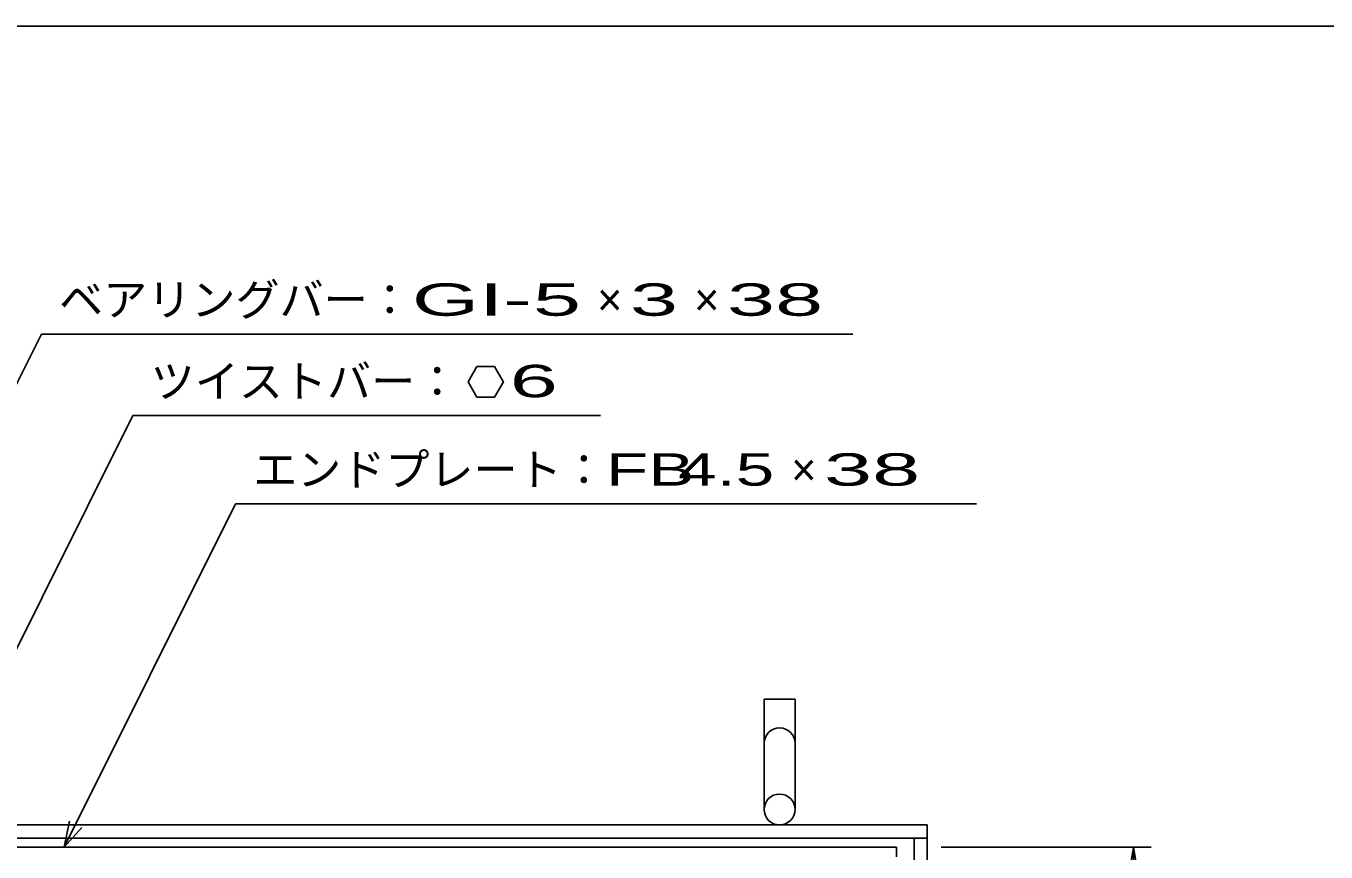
# Model space of a CAD drawing. Units: millimetres, scale not verified. Extents: x -1456 to 1389, y -1026 to 839.
# Drawn here: x -826 to -236, y 464 to 839 of the extents above; entities that cross this region are included whole.
import ezdxf
from ezdxf.enums import TextEntityAlignment as Align

# ---------------------------------------------------------------- set-up
doc = ezdxf.new("R2010")
doc.units = ezdxf.units.MM
doc.header["$LTSCALE"] = 8
for name, color, linetype, lineweight in [('0_2', 150, 'Continuous', 25), ('16', 3, 'Continuous', 25), ('19', 6, 'Continuous', 25), ('22', 4, 'Continuous', 25)]:
    doc.layers.add(name, color=color, linetype=linetype, lineweight=lineweight)
doc.styles.add('ベクトル', font='')
doc.styles.get('ベクトル').set_extended_font_data('ベクトル')

# ---------------------------------------------------------------- blocks, each defined once
blk = doc.blocks.new('open_arrow')
at = {"color": 0, "linetype": 'Continuous', "lineweight": -2}
blk.add_lwpolyline([(7.5, 1.25), (0, 0), (7.5, -1.25)], dxfattribs=at)

msp = doc.modelspace()

# ---------------------------------------------------------------- linework, layer by layer
at = {"layer": '0_2'}
msp.add_line((-1379.2, 838.8), (1388.8, 838.8), dxfattribs=at)
at = {"layer": '16'}
for p, q in [((-1036, 466.718), (-431, 466.718)), ((-431, 466.718), (-431, 462.218))]:
    msp.add_line(p, q, dxfattribs=at)
at = {"layer": '19'}
for p, q in [((-491, 483.718), (-491, 533.718)), ((-491, 533.718), (-477, 533.718)), ((-477, 483.718), (-477, 533.718)), ((-1050, 476.718), (-417, 476.718)), ((-417, -143.282), (-417, 476.718)), ((-1050, 470.718), (-417, 470.718)), ((-423, -137.282), (-423, 470.718))]:
    msp.add_line(p, q, dxfattribs=at)
msp.add_circle((-484, 483.718), 7, dxfattribs=at)
msp.add_arc((-484, 513.718), 7, 0, 180, dxfattribs=at)
at = {"layer": '22'}
for p, q in [((-971, 394.718), (-818.75, 699.218)), ((-818.75, 699.218), (-450.75, 699.218)), ((-621.25, 684.43), (-625.25, 677.502)), ((-613.25, 684.43), (-621.25, 684.43)), ((-609.25, 677.418), (-613.25, 684.43)), ((-625.25, 677.502), (-621.25, 670.574)), ((-613.25, 670.574), (-609.25, 677.502)), ((-621.25, 670.574), (-613.25, 670.574)), ((-898.5, 419.718), (-777.25, 662.218)), ((-777.25, 662.218), (-565.25, 662.218)), ((-808.5, 466.718), (-730.75, 622.218)), ((-730.75, 622.218), (-394.75, 622.218)), ((-808.5, 466.718), (-806.1, 478.398)), ((-808.5, 466.718), (-800.5, 475.518)), ((-410.733, 466.718), (-315.466, 466.718)), ((-323.466, 166.718), (-323.466, 466.718))]:
    msp.add_line(p, q, dxfattribs=at)

# ---------------------------------------------------------------- block references
at = {"layer": '22', "xscale": 8, "yscale": 8, "rotation": 270}
msp.add_blockref('open_arrow', (-323.466, 466.718), dxfattribs=at)

# ---------------------------------------------------------------- texts
at = {"layer": '22', "color": 2, "style": 'ベクトル'}
for s, p in [('ベアリングバー：', (-810.75, 714.818)), ('×', (-566.75, 714.818)), ('×', (-522.75, 714.818)), ('ツイストバー：', (-769.25, 677.818)), ('エンドプレート：', (-722.75, 637.818)), ('×', (-478.75, 637.818))]:
    msp.add_text(s, height=14.66, dxfattribs=at).set_placement(p, align=Align.MIDDLE_LEFT)
for s, width, p in [('GI-', 2, (-650.75, 714.818)), (' 5 ', 2, (-606.75, 714.818)), (' 3 ', 2, (-562.75, 714.818)), (' 38 ', 2, (-518.75, 714.818)), (' 6 ', 2, (-617.25, 677.902)), ('FB', 1.6, (-562.75, 637.818)), (' 4.5 ', 1.6, (-538.75, 637.818)), (' 38 ', 2, (-474.75, 637.818))]:
    msp.add_text(s, height=14.66, dxfattribs=dict(at, width=width)).set_placement(p, align=Align.MIDDLE_LEFT)

doc.saveas('drawing.dxf')
